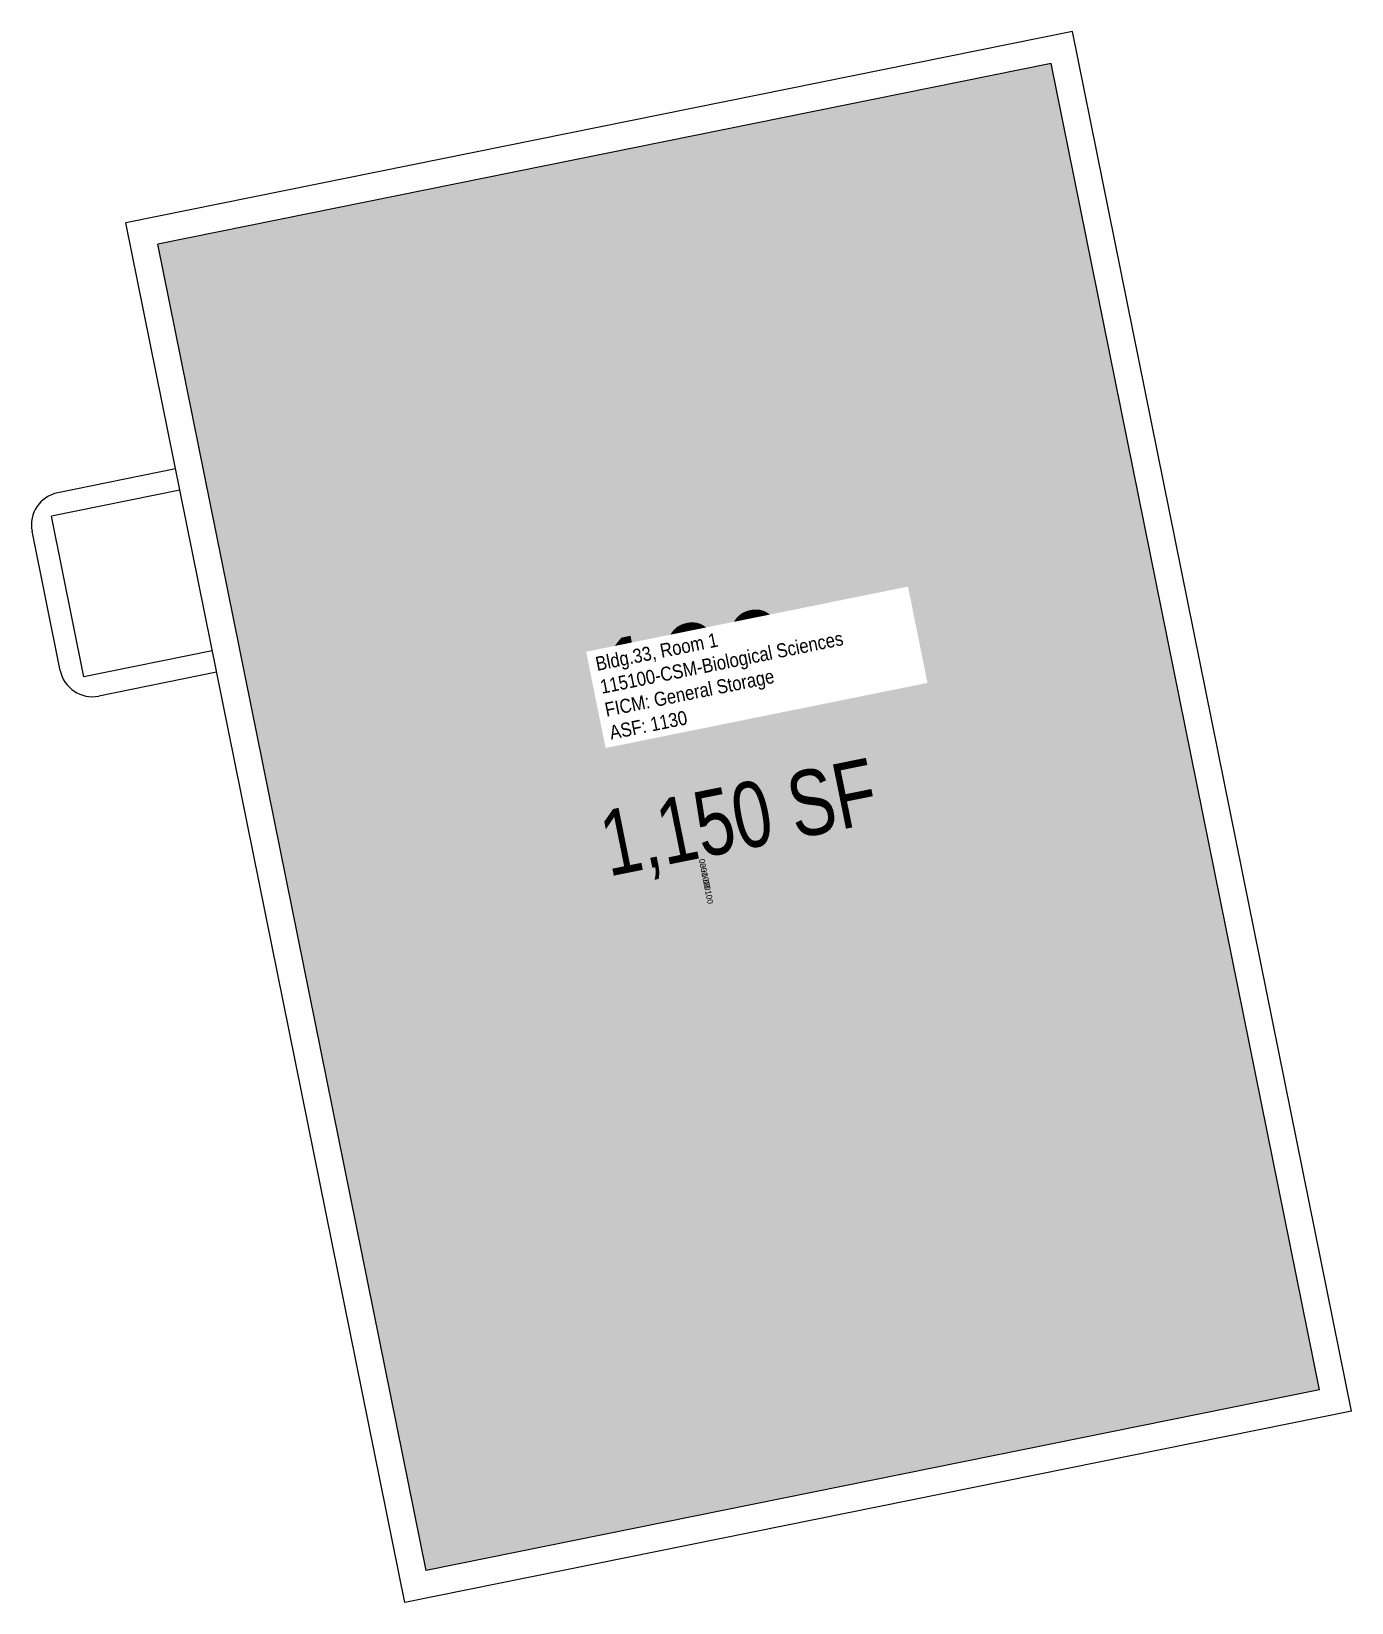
# Model space of a CAD drawing. Header units: inches. Extents: x 69217917 to 69219663, y 27679368 to 27683386.
# Drawn here: x 69218101 to 69218585, y 27682811 to 27683386 of the extents above; entities that cross this region are included whole.
import ezdxf
from ezdxf.enums import TextEntityAlignment as Align

# ---------------------------------------------------------------- set-up
doc = ezdxf.new("R2010")
doc.units = ezdxf.units.IN
doc.header["$LTSCALE"] = 0.25
doc.header["$MEASUREMENT"] = 0
for name, color, linetype in [('A-IDEN-RNUM', 7, 'CONTINUOUS'), ('A-IDEN-SNUM', 4, 'CONTINUOUS'), ('A-IDEN-VNUM', 4, 'CONTINUOUS'), ('A-WALL', 5, 'CONTINUOUS'), ('AREA-TEXT', 3, 'CONTINUOUS'), ('Rooms-Category-Color', 7, 'CONTINUOUS'), ('Rooms-College-Color', 7, 'CONTINUOUS'), ('Rooms-Department-Color', 7, 'CONTINUOUS'), ('Rooms-Division-Color', 7, 'CONTINUOUS'), ('Rooms-Information', 7, 'CONTINUOUS')]:
    doc.layers.add(name, color=color, linetype=linetype)
doc.styles.add('CP_AREA', font='arial.ttf', dxfattribs={"height": 15})
doc.styles.add('CP_ROOMSNUMBER', font='arial.ttf', dxfattribs={"height": 1})
doc.styles.add('CP_ROOMVNUMBER', font='arial.ttf', dxfattribs={"width": 0.85, "height": 0.075})

msp = doc.modelspace()

# ---------------------------------------------------------------- hatches: boundary and pattern name
at = {"layer": 'Rooms-Category-Color', "true_color": 0xe3c5e1}
msp.add_hatch(color=254, dxfattribs=at).paths.add_polyline_path([(69218245.76, 27682822.3), (69218573.13, 27682888.54), (69218474.76, 27683374.69), (69218147.39, 27683308.45)])
at = {"layer": 'Rooms-College-Color', "true_color": 0xffe090}
msp.add_hatch(color=41, dxfattribs=at).paths.add_polyline_path([(69218245.76, 27682822.3), (69218573.13, 27682888.54), (69218474.76, 27683374.69), (69218147.39, 27683308.45)])
at = {"layer": 'Rooms-Department-Color', "true_color": 0xffe090}
msp.add_hatch(color=41, dxfattribs=at).paths.add_polyline_path([(69218245.76, 27682822.3), (69218573.13, 27682888.54), (69218474.76, 27683374.69), (69218147.39, 27683308.45)])
at = {"layer": 'Rooms-Division-Color', "true_color": 0xffe090}
msp.add_hatch(color=41, dxfattribs=at).paths.add_polyline_path([(69218245.76, 27682822.3), (69218573.13, 27682888.54), (69218474.76, 27683374.69), (69218147.39, 27683308.45)])

# ---------------------------------------------------------------- linework, layer by layer
at = {"layer": 'A-WALL'}
for p, q in [((69218482.58, 27683386.48, 0), (69218135.61, 27683316.27, 0)), ((69218584.91, 27682880.72, 0), (69218482.58, 27683386.48, 0)), ((69218474.76, 27683374.69, 0), (69218147.39, 27683308.45, 0)), ((69218573.13, 27682888.54, 0), (69218474.76, 27683374.69, 0)), ((69218237.94, 27682810.52, 0), (69218135.61, 27683316.27, 0)), ((69218245.76, 27682822.3, 0), (69218147.39, 27683308.45, 0)), ((69218153.86, 27683226.09, 0), (69218110.69, 27683217.36, 0)), ((69218155.44, 27683218.26, 0), (69218108.39, 27683208.74, 0)), ((69218120.29, 27683149.93, 0), (69218108.39, 27683208.74, 0)), ((69218111.63, 27683152.22, 0), (69218101.31, 27683203.22, 0)), ((69218167.34, 27683159.45, 0), (69218120.29, 27683149.93, 0)), ((69218168.93, 27683151.57, 0), (69218125.77, 27683142.84, 0)), ((69218573.13, 27682888.54, 0), (69218245.76, 27682822.3, 0)), ((69218584.91, 27682880.72, 0), (69218237.94, 27682810.52, 0))]:
    msp.add_line(p, q, dxfattribs=at)
for centre, start, end in [((69218113.07, 27683205.6, -0.04), 101.43867, 191.43867), ((69218123.39, 27683154.6, 0.02), 191.43867, 281.43867)]:
    msp.add_arc(centre, 12, start, end, dxfattribs=at)

# ---------------------------------------------------------------- texts
at = {"layer": 'A-IDEN-RNUM', "style": 'CP_ROOMSNUMBER'}
msp.add_text('0001-00', height=2.16, rotation=281.43867, dxfattribs=at).set_placement((69218345.62, 27683082.91))
at = {"layer": 'A-IDEN-SNUM', "style": 'CP_ROOMSNUMBER'}
msp.add_text('0330000100', height=2.16, rotation=281.43867, dxfattribs=at).set_placement((69218345.62, 27683082.91))
at = {"layer": 'A-IDEN-VNUM', "style": 'CP_ROOMVNUMBER', "width": 0.85}
msp.add_text('100', height=36, rotation=11.43867, dxfattribs=at).set_placement((69218313.54, 27683126.75))
at = {"layer": 'AREA-TEXT', "style": 'CP_AREA', "width": 0.75}
msp.add_text('1,150 SF', height=24, rotation=11.43867, dxfattribs=at).set_placement((69218360.26, 27683098.5), align=Align.MIDDLE_CENTER)

# ---------------------------------------------------------------- next in the draw order: texts
at = {"layer": 'Rooms-Information', "insert": (69218313.54, 27683126.75), "char_height": 5.1429, "width": 115.2, "attachment_point": 7, "rotation": 11.43867, "style": 'CP_ROOMVNUMBER', "bg_fill": 3, "box_fill_scale": 1.5, "bg_fill_color": 256, "bg_fill_true_color": 13158600, "bg_fill_transparency": 0}
msp.add_mtext('Bldg.33, Room 1^M^J115100-CSM-Biological Sciences^M^JFICM: General Storage^M^JASF: 1130', dxfattribs=at)

doc.saveas('drawing.dxf')
